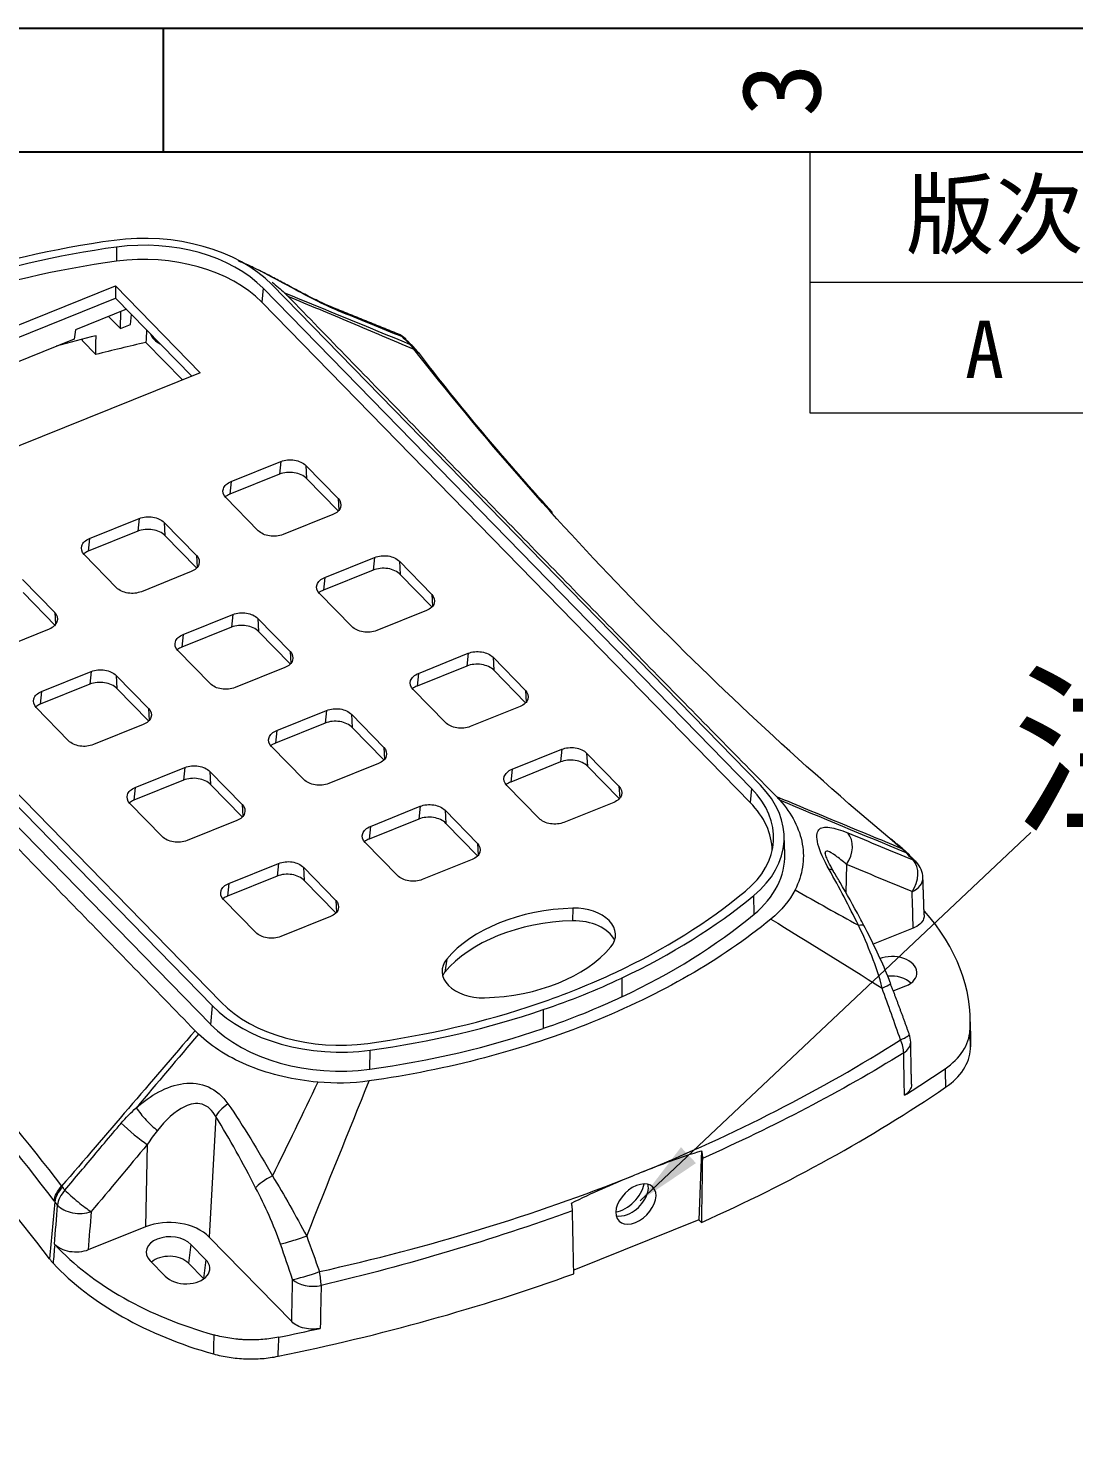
# Model space of a CAD drawing. Extents: x -40 to 272, y -118 to 614.
# Drawn here: x 149.31 to 180.74, y 335.85 to 378.01 of the extents above; entities that cross this region are included whole.
import ezdxf
from ezdxf.enums import TextEntityAlignment as Align

# ---------------------------------------------------------------- set-up
doc = ezdxf.new("R2010")
doc.units = 0
doc.header["$MEASUREMENT"] = 0
doc.linetypes.add('HIDDEN', pattern=[0.5, 0.25, -0.25])
for name, color, linetype in [('20', 7, 'Continuous'), ('50', 7, 'Continuous'), ('dtext', 4, 'Continuous')]:
    doc.layers.add(name, color=color, linetype=linetype)
doc.layers.add('cool', color=153, linetype='HIDDEN', lineweight=9)
doc.styles.add('仿宋', font='SIMFANG.TTF', dxfattribs={"width": 0.7})
doc.styles.add('宋体', font='SimSun.ttf', dxfattribs={"width": 0.7})
doc.dimstyles.new('4', dxfattribs={"dimtxt": 3, "dimasz": 2, "dimexe": 0.1, "dimexo": 0.1, "dimgap": 0.1, "dimtad": 0, "dimzin": 0, "dimdsep": 46, "dimtxsty": 'Standard', "dimcen": 0, "dimclrd": 4, "dimclre": 4, "dimclrt": 3, "dimadec": 1, "dimazin": 0, "dimtfac": 1, "dimtofl": 0, "dimtmove": 0, "dimatfit": 3, "dimfxl": 0.18, "dimtolj": 1, "dimtzin": 0, "dimlwd": 9, "dimlwe": 9, "dimarcsym": 0})

# ---------------------------------------------------------------- blocks, each defined once
blk = doc.blocks.new('7')
blk.add_line((2265.951, 528.193), (2265.951, 523.193))
for points in [[(2420.951, 241.193), (2010.951, 241.193), (2010.951, 528.193), (2420.951, 528.193)], [(2415.951, 246.193), (2015.951, 246.193), (2015.951, 523.193), (2415.951, 523.193)]]:
    blk.add_lwpolyline(points, close=True)
at = {"style": '宋体'}
blk.add_text('3', height=3.2, rotation=90, dxfattribs=at).set_placement((2290.966, 525.693), align=Align.MIDDLE)

msp = doc.modelspace()

# ---------------------------------------------------------------- linework, layer by layer
at = {"layer": '20', "color": 7, "linetype": 'Continuous', "lineweight": 9}
for p, q in [((151.975, 371.425), (151.967, 370.997)), ((141.681, 366.124), (151.941, 370.259)), ((151.941, 370.259), (154.49, 367.647)), ((151.941, 370.259), (151.941, 369.892)), ((156.376, 370.19), (156.338, 369.771)), ((171.052, 355.154), (156.376, 370.19)), ((171.317, 355.261), (156.641, 370.296)), ((141.938, 365.861), (151.941, 369.892)), ((151.941, 369.892), (154.232, 367.544)), ((171.013, 354.735), (156.338, 369.771)), ((152.267, 369.557), (150.743, 368.943)), ((152.093, 368.977), (151.736, 369.343)), ((152.093, 368.977), (152.106, 369.492)), ((152.394, 369.099), (152.42, 369.401)), ((150.743, 368.943), (150.703, 368.663)), ((152.093, 368.977), (152.394, 369.099)), ((150.703, 368.663), (142.45, 365.337)), ((151.351, 368.196), (150.952, 368.604)), ((152.853, 368.561), (153.955, 367.432)), ((160.779, 368.508), (160.773, 368.515)), ((160.904, 368.361), (160.904, 368.361)), ((154.49, 367.647), (144.23, 363.513)), ((155.416, 364.382), (156.911, 364.985)), ((156.911, 364.985), (156.87, 364.602)), ((157.657, 364.866), (158.628, 363.871)), ((157.657, 364.866), (157.682, 364.473)), ((156.87, 364.602), (155.376, 364)), ((155.416, 364.382), (155.376, 364)), ((158.632, 363.499), (157.682, 364.473)), ((156.229, 362.904), (155.258, 363.899)), ((158.628, 363.871), (158.651, 363.517)), ((140.177, 363.662), (154.852, 348.626)), ((140.441, 363.768), (155.117, 348.733)), ((158.47, 363.388), (156.975, 362.785)), ((154.801, 348.067), (140.125, 363.103)), ((151.161, 362.668), (152.656, 363.27)), ((152.656, 363.27), (152.615, 362.887)), ((153.402, 363.151), (154.373, 362.156)), ((153.402, 363.151), (153.427, 362.758)), ((152.615, 362.887), (151.121, 362.285)), ((151.161, 362.668), (151.121, 362.285)), ((154.377, 361.785), (153.427, 362.758)), ((151.974, 361.19), (151.003, 362.184)), ((154.373, 362.156), (154.396, 361.802)), ((158.23, 361.5), (159.724, 362.102)), ((159.724, 362.102), (159.684, 361.719)), ((159.684, 361.719), (158.189, 361.117)), ((160.471, 361.983), (161.442, 360.989)), ((160.471, 361.983), (160.495, 361.59)), ((150.118, 360.442), (149.147, 361.437)), ((154.215, 361.673), (152.72, 361.071)), ((158.23, 361.5), (158.189, 361.117)), ((161.445, 360.617), (160.495, 361.59)), ((149.172, 361.043), (150.143, 360.048)), ((159.042, 360.022), (158.071, 361.017)), ((161.442, 360.989), (161.464, 360.634)), ((150.118, 360.442), (150.14, 360.093)), ((161.283, 360.505), (159.789, 359.903)), ((155.429, 360.005), (153.934, 359.402)), ((153.975, 359.785), (155.469, 360.388)), ((155.469, 360.388), (155.429, 360.005)), ((156.216, 360.269), (157.187, 359.274)), ((156.216, 360.269), (156.24, 359.875)), ((148.465, 359.356), (149.96, 359.958)), ((153.975, 359.785), (153.934, 359.402)), ((157.19, 358.902), (156.24, 359.875)), ((154.787, 358.307), (153.816, 359.302)), ((157.187, 359.274), (157.209, 358.919)), ((161.043, 358.617), (162.538, 359.22)), ((162.538, 359.22), (162.497, 358.837)), ((157.028, 358.79), (155.534, 358.188)), ((162.497, 358.837), (161.003, 358.234)), ((163.284, 359.101), (164.255, 358.106)), ((163.284, 359.101), (163.309, 358.708)), ((149.72, 358.071), (151.214, 358.673)), ((151.214, 358.673), (151.174, 358.29)), ((151.961, 358.554), (152.932, 357.559)), ((151.961, 358.554), (151.986, 358.161)), ((161.043, 358.617), (161.003, 358.234)), ((164.259, 357.734), (163.309, 358.708)), ((151.174, 358.29), (149.679, 357.688)), ((149.72, 358.071), (149.679, 357.688)), ((152.935, 357.188), (151.986, 358.161)), ((161.856, 357.139), (160.885, 358.134)), ((164.255, 358.106), (164.277, 357.751)), ((150.532, 356.592), (149.561, 357.587)), ((152.932, 357.559), (152.954, 357.205)), ((156.788, 356.903), (158.283, 357.505)), ((158.283, 357.505), (158.242, 357.122)), ((164.096, 357.623), (162.602, 357.02)), ((152.773, 357.076), (151.279, 356.474)), ((158.242, 357.122), (156.748, 356.52)), ((159.029, 357.386), (160, 356.391)), ((159.029, 357.386), (159.054, 356.993)), ((156.788, 356.903), (156.748, 356.52)), ((160.004, 356.02), (159.054, 356.993)), ((157.601, 355.425), (156.63, 356.419)), ((160, 356.391), (160.022, 356.037)), ((163.857, 355.735), (165.351, 356.337)), ((165.351, 356.337), (165.311, 355.954)), ((166.097, 356.218), (167.068, 355.224)), ((166.097, 356.218), (166.122, 355.825)), ((152.533, 355.188), (154.028, 355.79)), ((154.028, 355.79), (153.987, 355.407)), ((159.842, 355.908), (158.347, 355.306)), ((165.311, 355.954), (163.816, 355.352)), ((167.072, 354.852), (166.122, 355.825)), ((153.987, 355.407), (152.493, 354.805)), ((154.774, 355.672), (155.745, 354.677)), ((154.774, 355.672), (154.799, 355.278)), ((163.857, 355.735), (163.816, 355.352)), ((152.533, 355.188), (152.493, 354.805)), ((155.749, 354.305), (154.799, 355.278)), ((164.669, 354.257), (163.698, 355.251)), ((167.068, 355.224), (167.091, 354.869)), ((171.052, 355.154), (171.013, 354.735)), ((153.346, 353.71), (152.375, 354.705)), ((155.745, 354.677), (155.767, 354.322)), ((159.602, 354.02), (161.096, 354.623)), ((161.096, 354.623), (161.056, 354.24)), ((166.91, 354.74), (165.415, 354.138)), ((155.587, 354.193), (154.092, 353.591)), ((161.056, 354.24), (159.561, 353.637)), ((161.842, 354.504), (162.813, 353.509)), ((161.842, 354.504), (161.867, 354.11)), ((162.817, 353.137), (161.867, 354.11)), ((159.602, 354.02), (159.561, 353.637)), ((172.047, 353.192), (172.029, 353.738)), ((160.414, 352.542), (159.443, 353.537)), ((162.813, 353.509), (162.836, 353.154)), ((175.537, 353.368), (175.537, 353.369)), ((155.347, 352.306), (156.841, 352.908)), ((156.841, 352.908), (156.801, 352.525)), ((162.655, 353.025), (161.16, 352.423)), ((173.906, 352.876), (173.886, 352.022)), ((175.697, 353.224), (175.69, 353.231)), ((156.801, 352.525), (155.306, 351.923)), ((157.587, 352.789), (158.558, 351.794)), ((157.587, 352.789), (157.612, 352.396)), ((155.347, 352.306), (155.306, 351.923)), ((158.562, 351.423), (157.612, 352.396)), ((156.159, 350.827), (155.188, 351.822)), ((158.558, 351.794), (158.581, 351.44)), ((165.686, 351.559), (165.668, 351.181)), ((171.126, 351.378), (171.116, 351.939)), ((158.4, 351.311), (156.905, 350.709)), ((175.911, 350.96), (174.708, 350.476)), ((161.895, 350.031), (161.838, 349.638)), ((175.308, 349.073), (175.688, 349.227)), ((154.801, 348.067), (154.852, 348.626)), ((177.638, 347.74), (177.62, 348.286)), ((159.581, 346.726), (159.592, 347.296)), ((154.955, 345.297), (154.756, 341.68)), ((152.897, 344.459), (152.84, 341.985)), ((169.551, 344.272), (169.465, 342.2)), ((150.324, 343.209), (150.324, 343.208)), ((152.84, 341.985), (151.119, 341.292)), ((169.465, 342.2), (165.708, 340.686)), ((169.543, 342.119), (169.465, 342.2)), ((154.206, 341.458), (154.133, 340.891)), ((154.657, 340.996), (154.206, 341.458)), ((157.238, 339.138), (154.756, 341.68)), ((152.984, 340.966), (153.434, 340.504)), ((154.584, 340.429), (154.133, 340.891)), ((154.657, 340.996), (154.584, 340.429))]:
    msp.add_line(p, q, dxfattribs=at)
for centre, start, end in [((160.157, 368.149), 45.6748, 67.983), ((175.481, 352.449), 1.9719, 42.9202), ((175.113, 347.525), 1.0622, 19.735)]:
    msp.add_arc(centre, 0.72, start, end, dxfattribs=at)
for centre, major_axis, ratio, start_param, end_param in [((152.936, 368.803), (-4.418, 0.159), 0.651685, 3.741238, 4.972197), ((156.727, 358.457), (-20.607, 0.743), 0.651685, 4.972197, 5.243819), ((156.727, 358.457), (-20.292, 0.732), 0.651685, 4.972197, 5.243853), ((152.936, 368.803), (-4.102, 0.148), 0.651685, 3.741238, 4.972197), ((156.712, 358.048), (-20.263, 0.731), 0.651685, 4.972197, 5.243857), ((152.921, 368.394), (-4.074, 0.147), 0.651685, 3.741238, 4.972197), ((158.231, 368.927), (-0.269, -0.668), 0.75971, 2.862116, 3.15402), ((170.344, 339.185), (48.597, -1.752), 0.651685, 1.995579, 2.022427), ((170.322, 338.585), (-48.638, 1.754), 0.651685, 5.103153, 5.136456), ((153.779, 368.923), (-0.809, 0.029), 0.651685, 0.264478, 0.934814), ((160.157, 368.149), (-0.27, -0.667), 0.759849, 2.839481, 3.142138), ((160.157, 368.149), (0.503, 0.515), 0.620965, 6.273326, 6.532532), ((160.353, 367.949), (-0.524, -0.493), 0.637597, 3.152105, 3.415438), ((160.441, 367.848), (-0.565, -0.446), 0.683295, 3.141294, 3.468875), ((36.171, 305.629), (127.633, -4.602), 0.651685, 0.494156, 0.705134), ((167.611, 353.767), (-4.102, 0.148), 0.651685, 2.510278, 3.741238), ((167.611, 353.767), (-4.418, 0.159), 0.651685, 2.510278, 3.741238), ((167.596, 353.358), (-4.074, 0.147), 0.651685, 3.173496, 3.741238), ((173.514, 353.268), (-0.277, -0.665), 0.745218, 1.272836, 2.790822), ((175.178, 352.748), (-0.467, -0.548), 0.561563, 3.14211, 3.345594), ((167.591, 353.222), (4.456, -0.161), 0.651685, 5.651871, 6.328225), ((175.285, 352.651), (-0.506, -0.512), 0.614461, 3.133986, 3.392754), ((175.481, 352.449), (-0.277, -0.665), 0.745347, 1.273537, 2.814881), ((175.481, 352.449), (-0.527, -0.49), 0.631109, 3.141589, 3.421042), ((172.893, 352.308), (-0.618, -0.37), 0.296147, 3.127073, 3.644444), ((175.481, 352.449), (-0.72, -0.025), 0.66205, 2.1246, 3.141578), ((154.766, 360.466), (-20.292, 0.732), 0.651685, 2.238778, 2.510278), ((166.045, 348.485), (4.714, -0.17), 0.651685, 1.670484, 2.670399), ((165.777, 350.785), (1.187, -0.043), 0.651685, 5.811991, 7.953669), ((154.766, 360.466), (-20.607, 0.743), 0.651685, 2.23866, 2.510278), ((166.03, 348.076), (4.762, -0.172), 0.651685, 1.670484, 2.670399), ((165.762, 350.376), (1.234, -0.045), 0.651685, 6.61753, 7.953669), ((154.747, 359.92), (20.645, -0.744), 0.651685, 5.380258, 5.651871), ((167.656, 348.353), (-9.963, 0.359), 0.651685, 3.126431, 3.697463), ((162.671, 351.942), (4.714, -0.17), 0.651685, 4.812077, 5.811991), ((162.94, 349.642), (1.187, -0.043), 0.651685, 2.670399, 4.812077), ((175.291, 349.633), (-0.729, 0.026), 0.651685, 2.170441, 5.312034), ((162.925, 349.233), (1.234, -0.045), 0.651685, 2.670399, 2.807266), ((175.271, 349.088), (-0.666, 0.024), 0.651685, 3.724451, 4.935437), ((158.558, 350.119), (-4.418, 0.159), 0.651685, 0.599645, 1.830604), ((158.558, 350.119), (-4.102, 0.148), 0.651685, 0.599645, 1.830604), ((154.766, 360.466), (-20.292, 0.732), 0.651685, 1.830604, 2.10226), ((154.766, 360.466), (-20.607, 0.743), 0.651685, 1.830604, 2.102226), ((158.538, 349.573), (4.456, -0.161), 0.651685, 3.741238, 4.972197), ((154.747, 359.92), (20.645, -0.744), 0.651685, 4.972197, 5.243814), ((175.113, 347.525), (-0.678, -0.243), 0.112533, 2.184627, 3.14433), ((175.113, 347.525), (0.377, -0.613), 0.557035, 0.735708, 1.36086), ((175.113, 347.525), (-0.72, -0.013), 0.627053, 2.344265, 3.141581), ((167.637, 347.807), (-10, 0.361), 0.651685, 3.124482, 3.186645), ((140.777, 369.422), (-49.321, 1.778), 0.651685, 2.379228, 2.414761), ((140.757, 368.876), (-49.359, 1.78), 0.651685, 2.216742, 2.415062), ((155.558, 345.53), (0.61, 0.383), 0.362364, 1.736971, 2.650716), ((152.505, 344.852), (-0.552, 0.462), 0.106466, 0.875827, 2.445685), ((150.758, 342.908), (-0.578, -0.429), 0.652696, 4.948385, 5.737232), ((167.577, 342.671), (0.509, 0.509), 0.637476, 0.981604, 7.264789), ((167.156, 343.103), (0.573, 0.573), 0.637476, 3.873439, 5.535343), ((167.347, 342.906), (0.515, 0.503), 0.62616, 4.131219, 5.919274), ((150.817, 342.834), (-0.544, -0.471), 0.637286, 4.89671, 5.687359), ((150.817, 342.834), (-0.552, 0.462), 0.106268, 0.866223, 2.445703), ((150.817, 342.834), (-0.718, 0.057), 0.616968, 0.581797, 2.197488), ((167.347, 342.906), (0.515, 0.503), 0.62616, 3.517335, 4.131222), ((153.595, 341.212), (-1.385, 0.05), 0.651685, 3.741238, 5.312034), ((158.591, 344.7), (9.963, -0.359), 0.651685, 3.721065, 4.356044), ((153.595, 341.212), (-0.729, 0.026), 0.651685, 3.741238, 6.88283), ((153.575, 340.666), (-0.666, 0.024), 0.651685, 3.741238, 5.706647), ((158.572, 344.154), (-10, 0.361), 0.651685, 0.579249, 1.2164), ((154.046, 340.75), (-0.729, 0.026), 0.651685, 0.599645, 3.741238), ((157.865, 340.64), (-0.683, -0.229), 0.093443, 0.457038, 1.840495), ((157.865, 340.64), (-0.165, 0.701), 0.27417, 4.014529, 4.647126), ((140.757, 368.876), (-49.359, 1.78), 0.651685, 1.925821, 2.124141), ((157.865, 340.64), (-0.72, 0.013), 0.612168, 0.589135, 1.942047), ((140.777, 369.422), (49.321, -1.778), 0.651685, 5.067714, 5.094538)]:
    msp.add_ellipse(centre, major_axis=major_axis, ratio=ratio, start_param=start_param, end_param=end_param, dxfattribs=at)
for points, knots in [([(158.495, 369.599), (158.4, 369.636), (158.17, 369.734), (157.766, 369.934), (157.325, 370.166), (156.906, 370.391), (156.506, 370.602), (156.121, 370.794), (155.84, 370.922), (155.684, 370.988), (155.638, 371.007)], [0, 0, 0, 0, 0.138956, 0.311508, 0.456244, 0.585835, 0.703691, 0.81864, 0.940637, 1, 1, 1, 1]), ([(158.629, 369.512), (158.42, 369.597), (158.189, 369.706), (157.672, 369.969), (157.392, 370.121), (156.798, 370.443), (156.486, 370.611), (155.993, 370.852), (155.808, 370.934), (155.651, 370.999)], [0, 0, 0, 0, 0.269805, 0.269805, 0.539611, 0.539611, 0.809416, 0.809416, 1, 1, 1, 1]), ([(157.019, 370.054), (157.036, 370.038), (157.053, 370.021), (157.069, 370.005), (157.086, 369.989), (157.102, 369.972), (157.117, 369.957), (157.123, 369.951)], [0, 0, 0, 0, 0.479682, 0.479682, 0.479682, 0.959363, 1, 1, 1, 1]), ([(157.122, 369.952), (158.339, 368.697), (159.557, 367.442), (161.996, 364.933), (163.217, 363.68), (165.663, 361.174), (166.888, 359.922), (169.34, 357.418), (170.568, 356.167), (171.796, 354.917)], [0, 0, 0, 0, 0.25, 0.25, 0.5, 0.5, 0.75, 0.75, 1, 1, 1, 1]), ([(157.122, 369.952), (157.751, 369.687), (158.381, 369.423), (159.642, 368.892), (160.273, 368.627), (160.904, 368.361)], [0, 0, 0, 0, 0.5, 0.5, 1, 1, 1, 1]), ([(165.074, 363.447), (164.523, 364.054), (163.307, 365.434), (161.973, 367.056), (161.203, 368.051), (161.041, 368.263)], [0, 0, 0, 0, 0.383949, 0.869043, 1, 1, 1, 1]), ([(156.911, 364.985), (157.029, 365.032), (157.179, 365.047), (157.454, 365.004), (157.58, 364.945), (157.657, 364.866)], [0, 0, 0, 0, 0.5, 0.5, 1, 1, 1, 1]), ([(157.682, 364.473), (157.598, 364.559), (157.461, 364.623), (157.162, 364.67), (156.999, 364.654), (156.87, 364.602)], [0, 0, 0, 0, 0.5, 0.5, 1, 1, 1, 1]), ([(155.258, 363.899), (155.181, 363.978), (155.153, 364.076), (155.211, 364.254), (155.297, 364.334), (155.416, 364.382)], [0, 0, 0, 0, 0.5, 0.5, 1, 1, 1, 1]), ([(158.628, 363.871), (158.705, 363.792), (158.733, 363.694), (158.675, 363.516), (158.589, 363.436), (158.47, 363.388)], [0, 0, 0, 0, 0.5, 0.5, 1, 1, 1, 1]), ([(153.427, 362.758), (153.343, 362.844), (153.206, 362.908), (152.907, 362.955), (152.744, 362.939), (152.615, 362.887)], [0, 0, 0, 0, 0.5, 0.5, 1, 1, 1, 1]), ([(152.656, 363.27), (152.774, 363.318), (152.924, 363.333), (153.199, 363.289), (153.325, 363.231), (153.402, 363.151)], [0, 0, 0, 0, 0.5, 0.5, 1, 1, 1, 1]), ([(154.332, 347.879), (153.115, 349.134), (151.896, 350.389), (149.457, 352.898), (148.236, 354.151), (145.791, 356.657), (144.566, 357.909), (142.114, 360.412), (140.886, 361.663), (139.658, 362.914)], [0, 0, 0, 0, 0.25, 0.25, 0.5, 0.5, 0.75, 0.75, 1, 1, 1, 1]), ([(151.003, 362.184), (150.926, 362.263), (150.898, 362.361), (150.956, 362.539), (151.042, 362.62), (151.161, 362.668)], [0, 0, 0, 0, 0.5, 0.5, 1, 1, 1, 1]), ([(156.975, 362.785), (156.857, 362.738), (156.707, 362.723), (156.433, 362.766), (156.306, 362.825), (156.229, 362.904)], [0, 0, 0, 0, 0.5, 0.5, 1, 1, 1, 1]), ([(154.373, 362.156), (154.45, 362.078), (154.478, 361.98), (154.42, 361.802), (154.334, 361.721), (154.215, 361.673)], [0, 0, 0, 0, 0.5, 0.5, 1, 1, 1, 1]), ([(159.724, 362.102), (159.843, 362.15), (159.992, 362.165), (160.267, 362.121), (160.393, 362.063), (160.471, 361.983)], [0, 0, 0, 0, 0.5, 0.5, 1, 1, 1, 1]), ([(160.495, 361.59), (160.411, 361.676), (160.274, 361.74), (159.975, 361.787), (159.812, 361.771), (159.684, 361.719)], [0, 0, 0, 0, 0.5, 0.5, 1, 1, 1, 1]), ([(158.071, 361.017), (157.994, 361.095), (157.967, 361.193), (158.025, 361.371), (158.111, 361.452), (158.23, 361.5)], [0, 0, 0, 0, 0.5, 0.5, 1, 1, 1, 1]), ([(152.72, 361.071), (152.602, 361.023), (152.453, 361.008), (152.178, 361.052), (152.051, 361.11), (151.974, 361.19)], [0, 0, 0, 0, 0.5, 0.5, 1, 1, 1, 1]), ([(161.442, 360.989), (161.518, 360.91), (161.546, 360.812), (161.488, 360.634), (161.402, 360.553), (161.283, 360.505)], [0, 0, 0, 0, 0.5, 0.5, 1, 1, 1, 1]), ([(149.96, 359.958), (150.078, 360.006), (150.164, 360.086), (150.223, 360.264), (150.196, 360.362), (150.118, 360.442)], [0, 0, 0, 0, 0.5, 0.5, 1, 1, 1, 1]), ([(155.469, 360.388), (155.588, 360.435), (155.737, 360.45), (156.012, 360.407), (156.138, 360.348), (156.216, 360.269)], [0, 0, 0, 0, 0.5, 0.5, 1, 1, 1, 1]), ([(156.24, 359.875), (156.156, 359.962), (156.019, 360.025), (155.72, 360.073), (155.557, 360.056), (155.429, 360.005)], [0, 0, 0, 0, 0.5, 0.5, 1, 1, 1, 1]), ([(159.789, 359.903), (159.67, 359.855), (159.521, 359.84), (159.246, 359.884), (159.12, 359.942), (159.042, 360.022)], [0, 0, 0, 0, 0.5, 0.5, 1, 1, 1, 1]), ([(153.816, 359.302), (153.739, 359.381), (153.712, 359.479), (153.77, 359.657), (153.856, 359.737), (153.975, 359.785)], [0, 0, 0, 0, 0.5, 0.5, 1, 1, 1, 1]), ([(157.187, 359.274), (157.263, 359.195), (157.291, 359.097), (157.233, 358.919), (157.147, 358.838), (157.028, 358.79)], [0, 0, 0, 0, 0.5, 0.5, 1, 1, 1, 1]), ([(162.538, 359.22), (162.656, 359.267), (162.805, 359.282), (163.08, 359.239), (163.207, 359.18), (163.284, 359.101)], [0, 0, 0, 0, 0.5, 0.5, 1, 1, 1, 1]), ([(151.214, 358.673), (151.333, 358.721), (151.482, 358.736), (151.757, 358.692), (151.883, 358.633), (151.961, 358.554)], [0, 0, 0, 0, 0.5, 0.5, 1, 1, 1, 1]), ([(163.309, 358.708), (163.225, 358.794), (163.087, 358.858), (162.788, 358.905), (162.626, 358.889), (162.497, 358.837)], [0, 0, 0, 0, 0.5, 0.5, 1, 1, 1, 1]), ([(151.986, 358.161), (151.901, 358.247), (151.764, 358.311), (151.465, 358.358), (151.302, 358.342), (151.174, 358.29)], [0, 0, 0, 0, 0.5, 0.5, 1, 1, 1, 1]), ([(155.534, 358.188), (155.415, 358.141), (155.266, 358.126), (154.991, 358.169), (154.865, 358.228), (154.787, 358.307)], [0, 0, 0, 0, 0.5, 0.5, 1, 1, 1, 1]), ([(160.885, 358.134), (160.808, 358.213), (160.78, 358.311), (160.838, 358.489), (160.924, 358.569), (161.043, 358.617)], [0, 0, 0, 0, 0.5, 0.5, 1, 1, 1, 1]), ([(149.561, 357.587), (149.485, 357.666), (149.457, 357.764), (149.515, 357.942), (149.601, 358.023), (149.72, 358.071)], [0, 0, 0, 0, 0.5, 0.5, 1, 1, 1, 1]), ([(164.255, 358.106), (164.332, 358.027), (164.36, 357.929), (164.302, 357.751), (164.216, 357.671), (164.096, 357.623)], [0, 0, 0, 0, 0.5, 0.5, 1, 1, 1, 1]), ([(152.932, 357.559), (153.008, 357.481), (153.036, 357.383), (152.978, 357.204), (152.892, 357.124), (152.773, 357.076)], [0, 0, 0, 0, 0.5, 0.5, 1, 1, 1, 1]), ([(158.283, 357.505), (158.401, 357.553), (158.55, 357.568), (158.825, 357.524), (158.952, 357.466), (159.029, 357.386)], [0, 0, 0, 0, 0.5, 0.5, 1, 1, 1, 1]), ([(159.054, 356.993), (158.97, 357.079), (158.832, 357.143), (158.533, 357.19), (158.371, 357.174), (158.242, 357.122)], [0, 0, 0, 0, 0.5, 0.5, 1, 1, 1, 1]), ([(162.602, 357.02), (162.484, 356.973), (162.334, 356.958), (162.059, 357.001), (161.933, 357.06), (161.856, 357.139)], [0, 0, 0, 0, 0.5, 0.5, 1, 1, 1, 1]), ([(156.63, 356.419), (156.553, 356.498), (156.525, 356.596), (156.583, 356.774), (156.669, 356.855), (156.788, 356.903)], [0, 0, 0, 0, 0.5, 0.5, 1, 1, 1, 1]), ([(151.279, 356.474), (151.16, 356.426), (151.011, 356.411), (150.736, 356.454), (150.61, 356.513), (150.532, 356.592)], [0, 0, 0, 0, 0.5, 0.5, 1, 1, 1, 1]), ([(160, 356.391), (160.077, 356.313), (160.105, 356.215), (160.047, 356.037), (159.961, 355.956), (159.842, 355.908)], [0, 0, 0, 0, 0.5, 0.5, 1, 1, 1, 1]), ([(165.351, 356.337), (165.469, 356.385), (165.619, 356.4), (165.894, 356.356), (166.02, 356.298), (166.097, 356.218)], [0, 0, 0, 0, 0.5, 0.5, 1, 1, 1, 1]), ([(154.028, 355.79), (154.146, 355.838), (154.295, 355.853), (154.57, 355.81), (154.697, 355.751), (154.774, 355.672)], [0, 0, 0, 0, 0.5, 0.5, 1, 1, 1, 1]), ([(166.122, 355.825), (166.038, 355.911), (165.901, 355.975), (165.602, 356.022), (165.439, 356.006), (165.311, 355.954)], [0, 0, 0, 0, 0.5, 0.5, 1, 1, 1, 1]), ([(154.799, 355.278), (154.715, 355.365), (154.577, 355.428), (154.278, 355.476), (154.116, 355.459), (153.987, 355.407)], [0, 0, 0, 0, 0.5, 0.5, 1, 1, 1, 1]), ([(158.347, 355.306), (158.229, 355.258), (158.079, 355.243), (157.804, 355.287), (157.678, 355.345), (157.601, 355.425)], [0, 0, 0, 0, 0.5, 0.5, 1, 1, 1, 1]), ([(163.698, 355.251), (163.621, 355.33), (163.594, 355.428), (163.651, 355.606), (163.737, 355.687), (163.857, 355.735)], [0, 0, 0, 0, 0.5, 0.5, 1, 1, 1, 1]), ([(152.375, 354.705), (152.298, 354.783), (152.27, 354.881), (152.328, 355.06), (152.414, 355.14), (152.533, 355.188)], [0, 0, 0, 0, 0.5, 0.5, 1, 1, 1, 1]), ([(167.068, 355.224), (167.145, 355.145), (167.173, 355.047), (167.115, 354.869), (167.029, 354.788), (166.91, 354.74)], [0, 0, 0, 0, 0.5, 0.5, 1, 1, 1, 1]), ([(155.745, 354.677), (155.822, 354.598), (155.85, 354.5), (155.792, 354.322), (155.706, 354.241), (155.587, 354.193)], [0, 0, 0, 0, 0.5, 0.5, 1, 1, 1, 1]), ([(161.096, 354.623), (161.214, 354.67), (161.364, 354.685), (161.639, 354.642), (161.765, 354.583), (161.842, 354.504)], [0, 0, 0, 0, 0.5, 0.5, 1, 1, 1, 1]), ([(171.796, 354.917), (171.812, 354.9), (171.828, 354.884), (171.844, 354.867), (171.86, 354.851), (171.875, 354.834), (171.89, 354.818), (171.895, 354.812)], [0, 0, 0, 0, 0.47936, 0.47936, 0.47936, 0.958721, 1, 1, 1, 1]), ([(171.796, 354.917), (172.421, 354.658), (173.044, 354.399), (174.291, 353.883), (174.914, 353.626), (175.537, 353.369)], [0, 0, 0, 0, 0.5, 0.5, 1, 1, 1, 1]), ([(171.894, 354.813), (172.08, 354.607), (172.229, 354.394), (172.457, 353.951), (172.536, 353.718), (172.616, 353.254), (172.618, 353.022), (172.545, 352.562), (172.47, 352.331), (172.358, 352.111)], [0, 0, 0, 0, 0.25, 0.25, 0.5, 0.5, 0.75, 0.75, 1, 1, 1, 1]), ([(161.867, 354.11), (161.783, 354.197), (161.646, 354.26), (161.347, 354.308), (161.184, 354.291), (161.056, 354.24)], [0, 0, 0, 0, 0.5, 0.5, 1, 1, 1, 1]), ([(165.415, 354.138), (165.297, 354.09), (165.148, 354.075), (164.873, 354.119), (164.746, 354.177), (164.669, 354.257)], [0, 0, 0, 0, 0.5, 0.5, 1, 1, 1, 1]), ([(154.092, 353.591), (153.974, 353.543), (153.824, 353.528), (153.549, 353.572), (153.423, 353.631), (153.346, 353.71)], [0, 0, 0, 0, 0.5, 0.5, 1, 1, 1, 1]), ([(159.443, 353.537), (159.366, 353.616), (159.339, 353.714), (159.396, 353.892), (159.482, 353.972), (159.602, 354.02)], [0, 0, 0, 0, 0.5, 0.5, 1, 1, 1, 1]), ([(173.382, 352.72), (173.221, 353.004), (173.102, 353.276), (172.992, 353.698), (173.005, 353.837), (173.134, 353.99), (173.25, 354.008), (173.551, 353.966), (173.733, 353.909), (173.944, 353.822)], [0, 0, 0, 0, 0.25, 0.25, 0.5, 0.5, 0.75, 0.75, 1, 1, 1, 1]), ([(162.813, 353.509), (162.89, 353.43), (162.918, 353.332), (162.86, 353.154), (162.774, 353.073), (162.655, 353.025)], [0, 0, 0, 0, 0.5, 0.5, 1, 1, 1, 1]), ([(173.906, 352.876), (173.784, 352.978), (173.675, 353.065), (173.482, 353.204), (173.4, 353.257), (173.294, 353.281), (173.261, 353.269), (173.261, 353.203)], [0, 0, 0, 0, 0.359728, 0.359728, 0.719456, 0.719456, 1, 1, 1, 1]), ([(175.573, 353.338), (175.559, 353.351), (175.552, 353.356), (175.531, 353.374), (175.54, 353.366)], [0, 0, 0, 0, 0.999755, 1, 1, 1, 1]), ([(156.841, 352.908), (156.959, 352.956), (157.109, 352.971), (157.384, 352.927), (157.51, 352.868), (157.587, 352.789)], [0, 0, 0, 0, 0.5, 0.5, 1, 1, 1, 1]), ([(173.513, 352.676), (173.509, 352.683), (173.45, 352.776), (173.364, 352.941), (173.287, 353.125), (173.262, 353.208), (173.262, 353.225)], [0, 0, 0, 0, 0.008923, 0.36594, 0.655574, 1, 1, 1, 1]), ([(157.612, 352.396), (157.528, 352.482), (157.391, 352.546), (157.092, 352.593), (156.929, 352.577), (156.801, 352.525)], [0, 0, 0, 0, 0.5, 0.5, 1, 1, 1, 1]), ([(161.16, 352.423), (161.042, 352.376), (160.893, 352.361), (160.618, 352.404), (160.491, 352.463), (160.414, 352.542)], [0, 0, 0, 0, 0.5, 0.5, 1, 1, 1, 1]), ([(174.427, 351.041), (174.386, 351.118), (174.149, 351.551), (173.852, 352.111), (173.577, 352.561), (173.508, 352.673)], [0, 0, 0, 0, 0.139421, 0.785994, 1, 1, 1, 1]), ([(155.188, 351.822), (155.111, 351.901), (155.084, 351.999), (155.142, 352.177), (155.227, 352.258), (155.347, 352.306)], [0, 0, 0, 0, 0.5, 0.5, 1, 1, 1, 1]), ([(158.558, 351.794), (158.635, 351.716), (158.663, 351.618), (158.605, 351.439), (158.519, 351.359), (158.4, 351.311)], [0, 0, 0, 0, 0.5, 0.5, 1, 1, 1, 1]), ([(171.634, 351.234), (170.123, 349.999), (168.329, 348.97), (164.206, 347.306), (161.933, 346.703), (159.562, 346.369)], [0, 0, 0, 0, 0.5, 0.5, 1, 1, 1, 1]), ([(176.238, 351.358), (176.24, 351.32), (176.234, 351.282), (176.181, 351.128), (176.068, 351.024), (175.911, 350.96)], [0, 0, 0, 0, 0.239182, 0.239182, 1, 1, 1, 1]), ([(156.905, 350.709), (156.787, 350.661), (156.638, 350.646), (156.363, 350.689), (156.236, 350.748), (156.159, 350.827)], [0, 0, 0, 0, 0.5, 0.5, 1, 1, 1, 1]), ([(174.975, 349.157), (174.897, 349.489), (174.787, 349.812), (174.541, 350.441), (174.406, 350.748), (174.265, 351.046)], [0, 0, 0, 0, 0.5, 0.5, 1, 1, 1, 1]), ([(175.228, 349.301), (175.224, 349.311), (175.128, 349.566), (174.913, 350.067), (174.638, 350.632), (174.471, 350.953), (174.426, 351.038)], [0, 0, 0, 0, 0.015941, 0.42676, 0.846578, 1, 1, 1, 1]), ([(167.149, 349.461), (167.149, 349.405), (167.149, 349.348), (167.149, 349.291), (167.15, 349.235), (167.15, 349.178), (167.15, 349.122), (167.151, 349.046), (167.151, 348.971), (167.152, 348.895)], [0, 0, 0, 0, 0.300002, 0.300002, 0.300002, 0.600005, 0.600005, 0.600005, 1, 1, 1, 1]), ([(174.975, 349.157), (175.094, 349.21), (175.179, 349.255), (175.223, 349.289), (175.233, 349.295), (175.227, 349.302)], [0, 0, 0, 0, 0.731689, 0.731689, 1, 1, 1, 1]), ([(164.792, 348.512), (164.792, 348.455), (164.792, 348.398), (164.792, 348.341), (164.791, 348.284), (164.791, 348.228), (164.791, 348.171), (164.791, 348.095), (164.791, 348.02), (164.791, 347.944)], [0, 0, 0, 0, 0.300002, 0.300002, 0.300002, 0.600005, 0.600005, 0.600005, 1, 1, 1, 1]), ([(154.332, 347.879), (153.665, 347.1), (152.997, 346.321), (151.661, 344.764), (150.993, 343.986), (150.324, 343.209)], [0, 0, 0, 0, 0.5, 0.5, 1, 1, 1, 1]), ([(154.435, 347.777), (154.418, 347.793), (154.401, 347.809), (154.385, 347.826), (154.368, 347.842), (154.352, 347.859), (154.337, 347.874), (154.331, 347.88)], [0, 0, 0, 0, 0.479682, 0.479682, 0.479682, 0.959363, 1, 1, 1, 1]), ([(158.018, 346.333), (157.305, 346.395), (156.61, 346.558), (155.684, 346.931), (155.4, 347.075), (154.879, 347.399), (154.641, 347.581), (154.435, 347.777)], [0, 0, 0, 0, 0.5, 0.5, 0.75, 0.75, 1, 1, 1, 1]), ([(167.715, 343.614), (169.128, 344.187), (170.485, 344.807), (173.091, 346.137), (174.34, 346.85), (175.526, 347.603)], [0, 0, 0, 0, 0.5, 0.5, 1, 1, 1, 1]), ([(175.646, 345.938), (175.639, 346.312), (175.632, 346.685), (175.625, 347.059), (175.624, 347.11), (175.623, 347.161), (175.622, 347.212)], [0, 0, 0, 0, 0.880292, 0.880292, 0.880292, 1, 1, 1, 1]), ([(152.567, 345.563), (152.779, 345.751), (153.007, 345.915), (153.48, 346.166), (153.733, 346.257), (154.239, 346.322), (154.499, 346.294), (154.965, 346.086), (155.167, 345.908), (155.32, 345.685)], [0, 0, 0, 0, 0.25, 0.25, 0.5, 0.5, 0.75, 0.75, 1, 1, 1, 1]), ([(175.857, 346.271), (175.857, 346.252), (175.856, 346.234), (175.836, 346.11), (175.763, 346.011), (175.646, 345.938)], [0, 0, 0, 0, 0.144636, 0.144636, 1, 1, 1, 1]), ([(154.955, 345.297), (154.86, 345.476), (154.713, 345.621), (154.37, 345.717), (154.194, 345.677), (153.715, 345.456), (153.44, 345.184), (153.199, 344.883)], [0, 0, 0, 0, 0.25, 0.25, 0.5, 0.5, 1, 1, 1, 1]), ([(152.567, 345.563), (152.641, 345.45), (152.747, 345.317), (152.976, 345.07), (153.098, 344.958), (153.199, 344.883)], [0, 0, 0, 0, 0.5, 0.5, 1, 1, 1, 1]), ([(150.422, 343.088), (150.733, 343.459), (151.044, 343.83), (151.355, 344.2), (151.524, 344.401), (151.692, 344.601), (151.861, 344.801), (151.945, 344.902), (152.029, 345.002), (152.113, 345.102)], [0, 0, 0, 0, 0.551886, 0.551886, 0.551886, 0.850604, 0.850604, 0.850604, 1, 1, 1, 1]), ([(169.551, 344.272), (169.56, 344.231), (169.566, 344.192), (169.573, 344.115), (169.575, 344.078), (169.574, 344.043)], [0, 0, 0, 0, 0.5, 0.5, 1, 1, 1, 1]), ([(156.655, 343.519), (156.835, 343.229), (157.011, 342.931), (157.351, 342.321), (157.521, 342.012), (157.687, 341.706)], [0, 0, 0, 0, 0.5, 0.5, 1, 1, 1, 1]), ([(158.068, 340.639), (159.719, 341.006), (161.337, 341.431), (164.479, 342.392), (166.003, 342.928), (167.481, 343.52)], [0, 0, 0, 0, 0.5, 0.5, 1, 1, 1, 1]), ([(151.119, 341.292), (150.956, 341.226), (150.753, 341.208), (150.38, 341.271), (150.212, 341.352), (150.111, 341.463)], [0, 0, 0, 0, 0.5, 0.5, 1, 1, 1, 1]), ([(157.686, 341.708), (157.538, 341.653), (157.375, 341.598), (157.092, 341.509), (156.972, 341.476), (156.901, 341.462)], [0, 0, 0, 0, 0.5, 0.5, 1, 1, 1, 1]), ([(158.119, 340.224), (158.111, 339.845), (158.104, 339.465), (158.097, 339.086), (158.096, 339.036), (158.095, 338.986), (158.094, 338.936)], [0, 0, 0, 0, 0.883525, 0.883525, 0.883525, 1, 1, 1, 1]), ([(158.094, 338.936), (157.941, 338.901), (157.772, 338.903), (157.461, 338.976), (157.328, 339.046), (157.238, 339.138)], [0, 0, 0, 0, 0.5, 0.5, 1, 1, 1, 1]), ([(156.849, 338.669), (156.69, 338.637), (156.529, 338.615), (156.203, 338.588), (156.038, 338.584), (155.829, 338.592), (155.787, 338.594), (155.703, 338.6), (155.662, 338.603), (155.537, 338.615), (155.455, 338.625), (155.212, 338.662), (155.053, 338.697), (154.897, 338.74)], [0, 0, 0, 0, 0.25, 0.25, 0.5, 0.5, 0.5625, 0.5625, 0.625, 0.625, 0.75, 0.75, 1, 1, 1, 1]), ([(154.881, 338.167), (155.037, 338.124), (155.354, 338.056), (155.683, 338.025), (156.018, 338.013), (156.348, 338.02), (156.669, 338.065), (156.828, 338.097)], [0, 0, 0, 0, 0.25, 0.5, 0.5, 0.75, 1, 1, 1, 1])]:
    msp.add_open_spline(points, degree=3, knots=knots, dxfattribs=at)
for points, degree in [([(156.644, 370.369), (156.778, 370.269), (156.904, 370.163), (157.019, 370.054)], 3), ([(157.019, 370.054), (158.252, 369.548), (159.506, 369.032), (160.779, 368.508)], 3), ([(160.427, 368.816), (159.464, 369.206), (158.499, 369.594)], 2), ([(160.566, 368.725), (159.921, 368.987), (159.276, 369.25), (158.629, 369.512)], 3), ([(152.874, 368.936), (152.867, 368.811), (152.86, 368.686), (152.853, 368.561)], 3), ([(150.952, 368.604), (150.952, 368.619), (150.953, 368.634), (150.953, 368.649)], 3), ([(151.351, 368.196), (151.353, 368.385), (151.355, 368.574), (151.357, 368.763)], 3), ([(160.773, 368.515), (160.706, 368.586), (160.637, 368.656), (160.566, 368.725)], 3), ([(160.868, 368.44), (160.775, 368.547), (160.657, 368.654)], 2), ([(160.877, 368.395), (160.847, 368.433), (160.814, 368.471), (160.779, 368.508)], 3), ([(160.779, 368.508), (160.821, 368.49), (160.857, 368.465), (160.886, 368.433)], 3), ([(161.006, 368.294), (160.945, 368.371), (160.878, 368.442)], 2), ([(160.904, 368.361), (160.877, 368.395)], 1), ([(175.537, 353.369), (169.924, 358.073), (165.016, 363.102), (160.904, 368.361)], 3), ([(160.904, 368.361), (160.958, 368.336), (161.002, 368.3), (161.035, 368.256)], 3), ([(160.904, 368.361), (160.904, 368.361), (160.904, 368.361), (160.904, 368.361)], 3), ([(161.055, 368.231), (161.029, 368.264), (161, 368.301)], 2), ([(155.376, 364), (155.325, 363.979), (155.279, 363.953), (155.241, 363.923)], 3), ([(151.121, 362.285), (151.07, 362.264), (151.024, 362.238), (150.986, 362.208)], 3), ([(158.189, 361.117), (158.138, 361.096), (158.093, 361.07), (158.055, 361.04)], 3), ([(153.934, 359.402), (153.886, 359.383), (153.843, 359.359), (153.806, 359.331)], 3), ([(135.691, 358.201), (141.306, 353.547), (146.214, 348.519), (150.324, 343.209)], 3), ([(161.003, 358.234), (160.952, 358.214), (160.906, 358.188), (160.868, 358.158)], 3), ([(150.096, 342.767), (146.039, 348.113), (141.137, 353.135), (135.495, 357.727)], 3), ([(149.679, 357.688), (149.628, 357.667), (149.583, 357.641), (149.545, 357.611)], 3), ([(156.748, 356.52), (156.697, 356.499), (156.651, 356.473), (156.613, 356.443)], 3), ([(163.816, 355.352), (163.765, 355.331), (163.72, 355.305), (163.681, 355.275)], 3), ([(152.493, 354.805), (152.442, 354.785), (152.396, 354.759), (152.358, 354.729)], 3), ([(171.894, 354.813), (173.143, 354.291), (174.408, 353.764), (175.69, 353.231)], 3), ([(173.944, 353.822), (174.596, 353.553), (175.249, 353.283), (175.902, 353.012)], 3), ([(159.561, 353.637), (159.51, 353.617), (159.465, 353.591), (159.426, 353.561)], 3), ([(175.619, 353.324), (175.249, 353.635)], 1), ([(175.537, 353.369), (175.537, 353.369), (175.537, 353.369), (175.537, 353.369)], 3), ([(175.537, 353.369), (175.567, 353.358), (175.593, 353.341), (175.616, 353.32)], 3), ([(175.69, 353.231), (175.653, 353.267), (175.614, 353.303), (175.573, 353.338)], 3), ([(175.653, 353.29), (175.613, 353.324), (175.577, 353.354)], 2), ([(175.803, 353.151), (175.73, 353.224), (175.645, 353.296)], 2), ([(175.873, 352.057), (175.218, 352.33), (174.562, 352.603), (173.906, 352.876)], 3), ([(175.902, 353.012), (175.836, 353.083), (175.767, 353.154), (175.697, 353.224)], 3), ([(176.007, 352.927), (175.908, 353.042), (175.787, 353.153)], 2), ([(174.264, 351.048), (173.978, 351.619), (173.688, 352.183), (173.382, 352.72)], 3), ([(176.238, 351.358), (176.2, 352.474)], 1), ([(172.358, 352.111), (172.195, 351.793), (171.952, 351.495), (171.634, 351.234)], 3), ([(172.357, 352.109), (173.002, 351.746), (173.638, 351.393), (174.264, 351.047)], 3), ([(175.911, 350.96), (175.898, 351.326), (175.886, 351.691), (175.873, 352.057)], 3), ([(155.306, 351.923), (155.255, 351.902), (155.21, 351.876), (155.171, 351.846)], 3), ([(171.634, 351.234), (172.73, 350.557), (173.843, 349.864), (174.975, 349.157)], 3), ([(174.264, 351.047), (174.355, 351.068), (174.41, 351.063), (174.424, 351.037)], 3), ([(164.639, 348.695), (165.449, 348.968), (166.226, 349.28), (166.961, 349.631)], 3), ([(164.792, 348.512), (165.614, 348.789), (166.402, 349.106), (167.149, 349.461)], 3), ([(175.526, 347.603), (175.346, 348.122), (175.162, 348.641), (174.974, 349.158)], 3), ([(175.79, 347.768), (175.519, 348.536), (175.222, 349.3)], 2), ([(167.152, 348.895), (166.404, 348.54), (165.614, 348.222), (164.791, 347.944)], 3), ([(154.435, 347.777), (153.817, 347.044), (153.195, 346.306), (152.568, 345.564)], 3), ([(176.864, 346.735), (177.322, 347.046), (177.588, 347.458), (177.614, 347.895)], 3), ([(177.632, 347.335), (177.626, 347.522), (177.62, 347.708), (177.614, 347.895)], 3), ([(175.857, 346.271), (175.833, 347.539)], 1), ([(175.622, 347.212), (173.745, 346.057), (171.722, 344.998), (169.574, 344.043)], 3), ([(176.882, 346.179), (177.338, 346.489), (177.604, 346.899), (177.632, 347.335)], 3), ([(176.864, 346.735), (176.87, 346.549), (176.876, 346.364), (176.882, 346.179)], 3), ([(158.021, 346.332), (157.562, 345.373), (157.106, 344.437), (156.655, 343.52)], 3), ([(157.687, 341.707), (158.32, 343.293), (158.944, 344.847), (159.562, 346.369)], 3), ([(159.562, 346.369), (159.058, 346.299), (158.534, 346.288), (158.018, 346.333)], 3), ([(155.32, 345.685), (155.787, 345.007), (156.23, 344.271), (156.655, 343.521)], 3), ([(152.113, 345.102), (152.254, 345.27), (152.405, 345.423), (152.567, 345.564)], 3), ([(156.151, 343.162), (155.769, 343.9), (155.378, 344.623), (154.955, 345.297)], 3), ([(153.199, 344.883), (153.091, 344.749), (152.991, 344.608), (152.897, 344.459)], 3), ([(152.897, 344.459), (152.335, 343.787), (151.772, 343.114), (151.21, 342.442)], 3), ([(167.715, 343.614), (168.329, 343.859), (168.941, 344.09), (169.551, 344.272)], 3), ([(169.574, 344.043), (169.564, 343.402), (169.553, 342.76), (169.543, 342.119)], 3), ([(167.481, 343.52), (167.559, 343.552), (167.637, 343.583), (167.715, 343.614)], 3), ([(150.096, 342.767), (150.111, 342.911), (150.193, 343.073), (150.324, 343.209)], 3), ([(150.324, 343.209), (150.324, 343.209), (150.324, 343.209), (150.324, 343.209)], 3), ([(150.324, 343.208), (150.351, 343.174)], 1), ([(150.351, 343.174), (150.373, 343.145), (150.397, 343.117), (150.422, 343.088)], 3), ([(156.655, 343.519), (156.43, 343.4), (156.23, 343.258), (156.151, 343.162)], 3), ([(156.901, 341.462), (156.695, 342.051), (156.432, 342.62), (156.151, 343.162)], 3), ([(165.641, 342.696), (166.252, 343.006), (166.867, 343.27), (167.481, 343.52)], 3), ([(150.118, 342.737), (150.065, 342.167), (150.011, 341.597), (149.957, 341.026)], 3), ([(150.118, 342.737), (150.111, 342.747), (150.104, 342.757), (150.096, 342.767)], 3), ([(150.198, 342.638), (150.17, 342.671), (150.144, 342.704), (150.118, 342.737)], 3), ([(150.111, 341.463), (150.14, 341.854), (150.169, 342.246), (150.198, 342.638)], 3), ([(151.21, 342.442), (151.179, 342.058), (151.149, 341.675), (151.119, 341.292)], 3), ([(165.671, 342.47), (163.264, 341.595), (160.735, 340.841), (158.119, 340.224)], 3), ([(165.671, 342.47), (165.67, 342.505), (165.664, 342.577), (165.65, 342.656), (165.641, 342.696)], 3), ([(165.71, 340.575), (165.697, 341.207), (165.684, 341.838), (165.671, 342.47)], 3), ([(150.074, 340.888), (150.092, 341.074), (150.109, 341.26), (150.127, 341.445)], 3), ([(150.127, 341.445), (150.111, 341.463)], 1), ([(157.262, 340.406), (157.144, 340.759), (157.024, 341.111), (156.901, 341.462)], 3), ([(157.686, 341.708), (157.816, 341.352), (157.943, 340.996), (158.068, 340.639)], 3), ([(149.957, 341.026), (149.993, 340.979), (150.032, 340.933), (150.074, 340.888)], 3), ([(157.238, 339.138), (157.246, 339.56), (157.254, 339.983), (157.262, 340.406)], 3), ([(154.897, 338.74), (154.891, 338.549), (154.886, 338.358), (154.881, 338.167)], 3), ([(156.828, 338.097), (156.835, 338.288), (156.842, 338.479), (156.849, 338.669)], 3)]:
    msp.add_open_spline(points, degree=degree, dxfattribs=at)
at = {"layer": 'dtext', "color": 7, "lineweight": 9}
for p, q in [((172.805, 374.292), (172.805, 366.447)), ((172.805, 370.369), (264.806, 370.369)), ((172.805, 366.447), (264.806, 366.447))]:
    msp.add_line(p, q, dxfattribs=at)

# ---------------------------------------------------------------- block references
at = {"layer": '50', "color": 7, "linetype": 'Continuous', "lineweight": 9, "xscale": 0.7428978030252438, "yscale": 0.7428978030253575, "zscale": 0.7428978030250774}
msp.add_blockref('7', (-1529.999, -14.387), dxfattribs=at)

# ---------------------------------------------------------------- texts
at = {"layer": 'dtext', "lineweight": 9, "style": '仿宋'}
msp.add_text('版次', height=1.962, dxfattribs=at).set_placement((175.684, 371.426))
at = {"layer": 'dtext', "color": 3, "lineweight": 9, "style": '宋体'}
msp.add_text('A', height=1.727, dxfattribs=at).set_placement((177.463, 367.49))
at = {"layer": 'dtext', "color": 6, "lineweight": 9, "style": '仿宋'}
msp.add_text('注塑后压M3X2mm铜螺母!', height=4.05167, dxfattribs=at).set_placement((178.863, 354.27))

# ---------------------------------------------------------------- leaders
at = {"layer": 'cool', "color": 6, "linetype": 'Continuous', "lineweight": 9}
msp.add_leader([(167.701, 342.768), (179.441, 353.832)], dimstyle='4', override={"dimgap": 0.1, "dimtad": 0}, dxfattribs=at)

doc.saveas('drawing.dxf')
